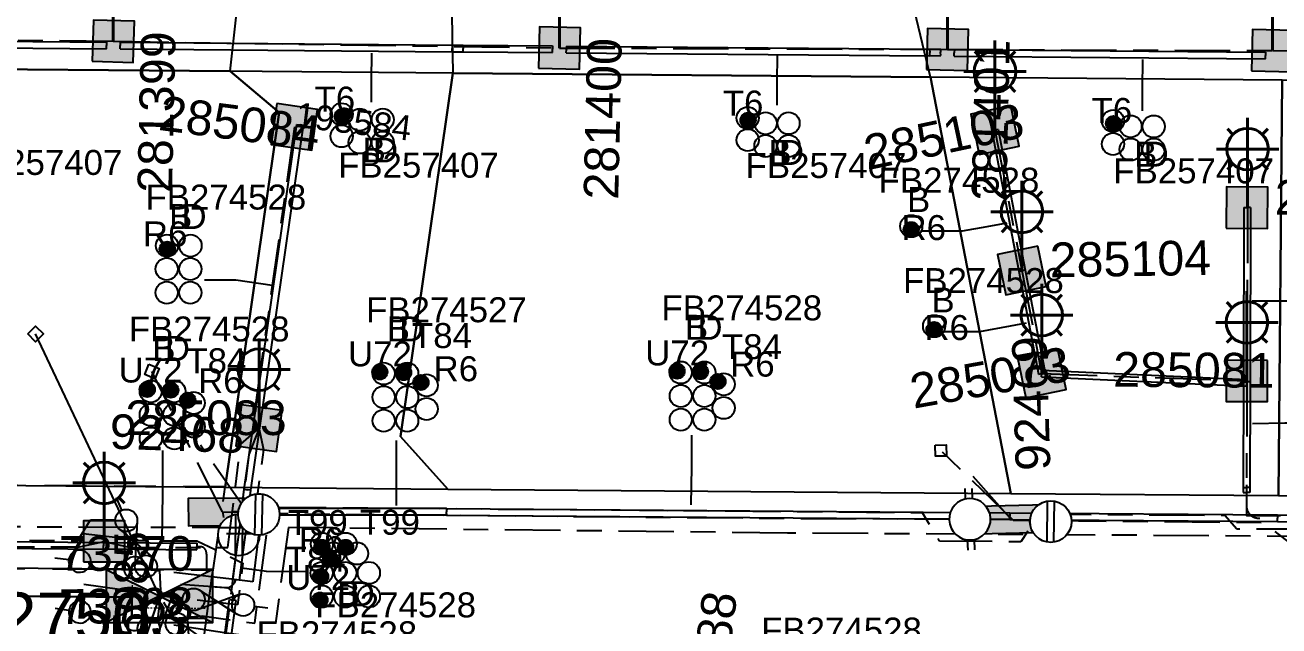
# Model space of a CAD drawing. Extents: x 301026 to 301961, y 6172667 to 6173436.
# Drawn here: x 301332.7 to 301423.2, y 6173112 to 6173155.4 of the extents above; entities that cross this region are included whole.
import ezdxf
from ezdxf.enums import TextEntityAlignment as Align

# ---------------------------------------------------------------- set-up
doc = ezdxf.new("R2010")
doc.units = 0
for name, pattern in [('Cable Exist UG', [8.2, 4, -1.2, 1.8, -1.2]), ('Dash', [5, 3, -2]), ('DASHED', [0.75, 0.5, -0.25]), ('HIDDEN', [0.375, 0.25, -0.125]), ('HIDDEN2', [0.1875, 0.125, -0.0625])]:
    doc.linetypes.add(name, pattern=pattern)
doc.layers.get('0').update_dxf_attribs({"color": 6})
for name, color, linetype in [('_User_LV_Exist', 7, 'Continuous'), ('Duct_SP_EXT', 7, 'Continuous'), ('Equip_HV_EXT', 7, 'Continuous'), ('Equip_LV_EXT', 7, 'Continuous'), ('Equip_SP_SL_EXT', 7, 'Continuous'), ('Mains_HV_EXT', 7, 'Continuous'), ('Mains_SL_EXT', 7, 'Continuous'), ('Notes', 7, 'Continuous'), ('Services_SP_EXT', 7, 'Continuous'), ('Sub_SP_EXT', 7, 'Continuous'), ('SupportsUG_SP_LV_EXT', 7, 'Continuous'), ('SupportsUG_SP_LV_SL_EXT', 7, 'Continuous'), ('Trench_SP_EXT', 7, 'Continuous')]:
    doc.layers.add(name, color=color, linetype=linetype)
for name, color, linetype, lineweight in [('Cadastre Developer_SP_EXT', 9, 'Continuous', 5), ('Cadastre Land Parcels_SP_EXT', 9, 'Continuous', 5), ('Cadastre Other Property_SP_EXT', 9, 'HIDDEN', 5), ('Cadastre Roads_SP_EXT', 9, 'Continuous', 5)]:
    doc.layers.add(name, color=color, linetype=linetype, lineweight=lineweight)
doc.layers.add('UNKNOWN_FEATURES', color=1, linetype='DASHED', plot=False)
doc.styles.add('COLUMN_LABEL', font='arial.ttf')
doc.styles.add('iecARIAL', font='arial.ttf', dxfattribs={"height": 2})
doc.styles.add('POLE_LABEL', font='arial.ttf')
doc.styles.get("Standard").update_dxf_attribs({"font": 'arial.ttf'})
doc.styles.add('SWITCH_LABEL', font='arial.ttf', dxfattribs={"height": 2.5})

# ---------------------------------------------------------------- blocks, each defined once
blk = doc.blocks.new('SUB_PADMOUNT_EXT')
for points in [[(0, 0), (-3.84, 1.92), (-3.84, -1.92)], [(0, 0), (3.84, 1.92), (3.84, -1.92)]]:
    blk.add_hatch(color=256).paths.add_polyline_path(points)
for p, q in [((3.84, 1.92), (-3.84, -1.92)), ((-3.84, 1.92), (3.84, -1.92))]:
    blk.add_line(p, q)
blk.add_lwpolyline([(-3.84, -1.92), (3.84, -1.92), (3.84, 1.92), (-3.84, 1.92)], close=True)
for tag, height, flags, p in [('ASSET_NUM', 3.5, 8, (2, 2)), ('STREET_CODE', 0.2, 9, (1.5, 0)), ('OPERATING_VOLTAGE', 0.2, 9, (1.5, -0.6)), ('ORIENTATION', 0.2, 9, (1.5, -0.8)), ('OWNED_BY', 0.2, 9, (1.5, -1)), ('CONSTRUCTED_VOLTAGE', 0.2, 9, (1.5, -0.2)), ('NO_PHASES', 0.2, 9, (1.5, -0.4)), ('OPERATED_BY', 0.2, 9, (1.5, -1.2)), ('SECONDARY_VOLTAGE', 0.2, 9, (1.5, -1.6)), ('STATE', 0.2, 9, (1.5, -1.8)), ('MAINTAINED_BY', 0.2, 9, (1.5, -1.4)), ('SUBSTATION_TYPE', 0.2, 9, (1.5, -2.2)), ('USAGE', 0.2, 9, (1.5, -2.4)), ('PARENT', 0.2, 9, (1.5, -2)), ('LEGEND', 0.2, 9, (1.5, -2.6)), ('LOCATION', 0.2, 9, (1.5, -2.8)), ('Z', 0.2, 1, (1.5, -3.6)), ('STREETNAME', 0.2, 9, (1.5, -3)), ('SUBURB', 0.2, 9, (1.5, -3.2)), ('NOTES', 0.2, 9, (1.5, -3.4))]:
    blk.add_attdef(tag, text='', height=height, dxfattribs=dict(flags=flags)).set_placement(p, align=Align.MIDDLE_LEFT)
blk = doc.blocks.new('PILLAR_EXT')
blk.add_hatch(color=256).paths.add_polyline_path([(-2.475, 0.99), (-2.475, -0.99), (2.475, -0.99), (2.475, 0.99)])
blk.add_lwpolyline([(-2.475, -0.99), (2.475, -0.99), (2.475, 0.99), (-2.475, 0.99)], close=True)
at = {"style": 'iecARIAL', "flags": 8}
blk.add_attdef('ASSET_NUM', (1.5, 3.5), '', height=2.5, dxfattribs=at)
for tag, p, flags in [('OWNED_BY', (0, -0.2), 9), ('STATE', (0, -0.4), 9), ('SUPPORT_TYPE', (0, -0.6), 9), ('USAGE', (0, -0.8), 9), ('LEGEND', (0, -1), 9), ('STREETNAME', (0, -1.8), 9), ('SUBURB', (0, -2), 1), ('LOCATION', (0, -1.2), 9), ('NOTES', (0, -1.4), 9), ('PARENT', (0, -1.6), 9)]:
    blk.add_attdef(tag, p, '', height=0.2, dxfattribs=dict(flags=flags))
blk = doc.blocks.new('DUCT_EXT')
blk.add_circle((0, 0.8), 0.8)
at = {"flags": 1}
blk.add_attdef('Z', (0, 0), '', height=0.2, dxfattribs=at)
at = {"flags": 9}
for tag, p in [('DUCT_CODE', (0, 0)), ('XSECT_TYPE', (0, -0.2)), ('STATE', (0, -0.6)), ('FB_REFERENCE', (0, -0.4)), ('NOTES', (0, -0.8))]:
    blk.add_attdef(tag, text='', height=0.2, dxfattribs=at).set_placement(p, align=Align.MIDDLE_LEFT)
blk = doc.blocks.new('SL_LANTERN_EXT')
at = {"lineweight": 40}
for p, q in [((0, 1.968), (0, 6.468)), ((-1.459, 5.676), (-1.061, 5.278)), ((1.458, 5.676), (1.06, 5.278)), ((-2.25, 4.218), (2.25, 4.218)), ((-1.459, 2.759), (-1.061, 3.157)), ((0, 0), (0, 2.721)), ((1.458, 2.759), (1.06, 3.157))]:
    blk.add_line(p, q, dxfattribs=at)
blk.add_circle((0, 4.218), 1.5, dxfattribs=at)
at = {"style": 'iecARIAL', "flags": 9}
blk.add_attdef('ASSET_NUM', (1.5, 1.5), '', height=2.5, dxfattribs=at)
for tag, p, height, flags in [('CONSTRUCTED_VOLTAGE', (0.981, -0.653), 0.2, 9), ('CONTROL_TYPE', (0.981, -0.853), 0.2, 9), ('LANTERN_PURPOSE', (0.981, -1.053), 0.2, 9), ('LNUMBER', (2.181, -3.253), 2.5, 8), ('OPERATING_VOLTAGE', (0.981, -1.653), 0.2, 9), ('ORIENTATION', (0.981, -1.853), 0.2, 9), ('LANTERN_TYPE', (0.981, -1.253), 0.2, 9), ('NO_PHASES', (0.981, -1.453), 0.2, 9), ('OWNED_BY', (0.981, -2.053), 0.2, 9), ('STATE', (0.981, -2.253), 0.2, 9), ('CEXIST', (0.981, -2.653), 0.2, 9), ('CNEW', (0.981, -2.853), 0.2, 9), ('USAGE', (0.981, -2.453), 0.2, 9), ('CNUMBER', (0.981, -3.053), 0.2, 9), ('CREMOVE', (0.981, -3.253), 0.2, 9), ('CREPLACE', (0.981, -3.453), 0.2, 9), ('LKINGHEIGHT', (0.981, -3.653), 0.2, 9), ('LBRACKET', (0.981, -3.853), 0.2, 9), ('LBRACKETVOCAB', (0.981, -4.053), 0.2, 9), ('LCATEGORY', (0.981, -4.253), 0.2, 9), ('LCHARGE1', (0.981, -4.453), 0.2, 9), ('LCHARGE1PERCENT', (0.981, -4.653), 0.2, 9), ('LCHARGE2', (0.981, -4.853), 0.2, 9), ('LCHARGE2PERCENT', (0.981, -5.053), 0.2, 9), ('LCHARGE3', (0.981, -5.253), 0.2, 9), ('LCHARGE3PERCENT', (0.981, -5.453), 0.2, 9), ('LEXIST', (0.981, -5.653), 0.2, 9), ('LLAMP', (0.981, -5.853), 0.2, 9), ('LLAMPVOCAB', (0.981, -6.053), 0.2, 9), ('LMAST', (0.981, -6.253), 0.2, 9), ('LMASTVOCAB', (0.981, -6.453), 0.2, 9), ('LNEW', (0.981, -6.653), 0.2, 9), ('LANTNUMBER', (0.981, -6.853), 0.2, 9), ('LOUTREACH', (0.981, -7.253), 0.2, 9), ('LOUTREACHVOCAB', (0.981, -7.453), 0.2, 9), ('LRATECODE', (0.981, -7.653), 0.2, 9), ('LREMOVE', (0.981, -7.853), 0.2, 9), ('LREPLACE', (0.981, -8.053), 0.2, 9), ('LTYPE', (0.981, -8.253), 0.2, 9), ('LTYPEVOCAB', (0.981, -8.453), 0.2, 9), ('LEGEND', (0.981, -8.653), 0.2, 9), ('LOCATION', (0.981, -8.853), 0.2, 9), ('NOTES', (0.981, -9.053), 0.2, 9), ('STREETNAME', (0.981, -9.253), 0.2, 9), ('SUBURB', (0.981, -9.453), 0.2, 1)]:
    blk.add_attdef(tag, p, '', height=height, dxfattribs=dict(flags=flags))
blk = doc.blocks.new('CCP_EXT')
at = {"flags": 9}
for tag, p in [('STATE', (0, -1.8)), ('USAGE', (0, -1.2)), ('LEGEND', (0, -1.4)), ('LIFE_SUPPORT', (0, -1.6)), ('NOTES', (0, -2))]:
    blk.add_attdef(tag, text='', height=0.2, dxfattribs=at).set_placement(p, align=Align.MIDDLE_LEFT)
blk.add_wipeout([(0, 0.566), (0.566, 0), (0, -0.566), (-0.566, 0)])
blk.add_lwpolyline([(-0.566, 0), (0, 0.566), (0.566, 0), (0, -0.566), (-0.566, 0)])
at = {"flags": 1}
blk.add_attdef('Z', (0, 0), '', height=0.2, dxfattribs=at)
at = {"flags": 9}
for tag, p in [('CCP_TYPE', (0, 0)), ('OPERATING_VOLTAGE', (0, -0.6)), ('ORIENTATION', (0, -0.8)), ('OWNED_BY', (0, -1)), ('CONSTRUCTED_VOLTAGE', (0, -0.2)), ('NO_PHASES', (0, -0.4))]:
    blk.add_attdef(tag, text='', height=0.2, dxfattribs=at).set_placement(p, align=Align.MIDDLE_LEFT)
blk = doc.blocks.new('LV_UG_LINKS_OPEN_EXT')
for p, q in [((-0.249, 1.473), (-0.249, 2.22)), ((0.249, 1.473), (0.249, 2.22)), ((-0.249, -1.473), (-0.249, -2.22)), ((0.249, -1.473), (0.249, -2.22))]:
    blk.add_line(p, q)
at = {"flags": 9}
for tag, p in [('ACTUAL_STATUS', (0, 0)), ('OPERATING_VOLTAGE', (0, -0.6)), ('ORIENTATION', (0, -0.8)), ('STATE', (0, -1)), ('CONSTRUCTED_VOLTAGE', (0, -0.2)), ('NO_PHASES', (0, -0.4)), ('SWITCH_TYPE', (0, -1.2)), ('USAGE', (0, -1.4)), ('NOTES', (0, -1.6))]:
    blk.add_attdef(tag, text='', height=0.2, dxfattribs=at).set_placement(p, align=Align.MIDDLE_LEFT)
at = {"flags": 1}
blk.add_attdef('Z', (0, 0), '', height=0.2, dxfattribs=at)
blk.add_wipeout([(-0.249, 1.473), (-0.432, 1.43), (-0.608, 1.365), (-0.774, 1.278), (-0.928, 1.171), (-1.067, 1.045), (-1.19, 0.903), (-1.294, 0.747), (-1.377, 0.579), (-1.439, 0.402), (-1.478, 0.218), (-1.494, 0.031), (-1.486, -0.156), (-1.455, -0.341), (-1.4, -0.521), (-1.324, -0.692), (-1.227, -0.853), (-1.11, -1), (-0.976, -1.131), (-0.827, -1.244), (-0.664, -1.338), (-0.491, -1.411), (-0.311, -1.461), (-0.125, -1.489), (0.062, -1.493), (0.249, -1.473), (0.432, -1.43), (0.608, -1.365), (0.774, -1.278), (0.928, -1.171), (1.067, -1.045), (1.19, -0.903), (1.294, -0.747), (1.377, -0.579), (1.439, -0.402), (1.478, -0.218), (1.494, -0.031), (1.486, 0.156), (1.455, 0.341), (1.4, 0.521), (1.324, 0.692), (1.227, 0.853), (1.11, 1), (0.976, 1.131), (0.827, 1.244), (0.664, 1.338), (0.491, 1.411), (0.311, 1.461), (0.125, 1.489), (-0.062, 1.493)])
blk.add_lwpolyline([(0, -1.494, 1), (0, 1.494, 1)], format="xyb", close=True)
blk = doc.blocks.new('LV_UG_LINKS_CLOSED_EXT')
blk.add_wipeout([(-1.056, 1.057), (-1.18, 0.916), (-1.286, 0.761), (-1.371, 0.594), (-1.435, 0.417), (-1.476, 0.234), (-1.493, 0.047), (-1.487, -0.14), (-1.458, -0.326), (-1.406, -0.506), (-1.331, -0.678), (-1.236, -0.839), (-1.121, -0.988), (-0.988, -1.12), (-0.84, -1.235), (-0.679, -1.331), (-0.506, -1.406), (-0.326, -1.458), (-0.141, -1.487), (0.047, -1.493), (0.233, -1.476), (0.416, -1.435), (0.593, -1.371), (0.76, -1.286), (0.915, -1.181), (1.056, -1.057), (1.18, -0.916), (1.286, -0.761), (1.371, -0.594), (1.435, -0.417), (1.476, -0.234), (1.493, -0.047), (1.487, 0.14), (1.458, 0.326), (1.406, 0.506), (1.331, 0.678), (1.236, 0.839), (1.121, 0.988), (0.988, 1.12), (0.84, 1.235), (0.679, 1.331), (0.506, 1.406), (0.326, 1.458), (0.141, 1.487), (-0.047, 1.493), (-0.233, 1.476), (-0.416, 1.435), (-0.593, 1.371), (-0.76, 1.286), (-0.915, 1.181)])
for p, q in [((-0.25, -1.479), (-0.25, 1.479)), ((0.25, -1.479), (0.25, 1.479))]:
    blk.add_line(p, q)
blk.add_circle((0, 0), 1.5)
at = {"flags": 9}
for tag, p in [('ACTUAL_STATUS', (0, 0)), ('OPERATING_VOLTAGE', (0, -0.6)), ('ORIENTATION', (0, -0.8)), ('STATE', (0, -1)), ('CONSTRUCTED_VOLTAGE', (0, -0.2)), ('NO_PHASES', (0, -0.4)), ('SWITCH_TYPE', (0, -1.2)), ('USAGE', (0, -1.4)), ('NOTES', (0, -1.6))]:
    blk.add_attdef(tag, text='', height=0.2, dxfattribs=at).set_placement(p, align=Align.MIDDLE_LEFT)
at = {"flags": 1}
blk.add_attdef('Z', (0, 0), '', height=0.2, dxfattribs=at)
blk = doc.blocks.new('LV_UG_DFUSE_CLOSED_EXT')
for points in [[(1, 0), (0, 0)], [(5.04, 0.726), (2.156, -0.717)], [(5.049, -0.707), (2.156, 0.717)], [(6.2, 0.013), (7.2, 0.013)]]:
    blk.add_lwpolyline(points)
for centre in [(1.8, 0), (5.4, 0.011)]:
    blk.add_circle(centre, 0.8)
at = {"flags": 9}
for tag, p in [('ACTUAL_STATUS', (0, 0)), ('OPERATING_VOLTAGE', (0, -0.6)), ('ORIENTATION', (0, -0.8)), ('STATE', (0, -1)), ('CONSTRUCTED_VOLTAGE', (0, -0.2)), ('NO_PHASES', (0, -0.4)), ('SWITCH_TYPE', (0, -1.2)), ('USAGE', (0, -1.4)), ('NOTES', (0, -1.6))]:
    blk.add_attdef(tag, text='', height=0.2, dxfattribs=at).set_placement(p, align=Align.MIDDLE_LEFT)
at = {"flags": 1}
blk.add_attdef('Z', (0, 0), '', height=0.2, dxfattribs=at)
blk = doc.blocks.new('SWG_HOLEC_SU_EXT')
blk.add_line((1.8, -2), (5.8, -2))
for points in [[(1, 0), (0, 0)], [(6.6, 0), (7.6, 0)]]:
    blk.add_lwpolyline(points)
for points in [[(1.8, -0.8, 1), (1.8, 0.8, 1)], [(5.8, -0.8, 1), (5.8, 0.8, 1)]]:
    blk.add_lwpolyline(points, format="xyb", close=True)
at = {"style": 'SWITCH_LABEL', "flags": 8}
blk.add_attdef('ASSET_NUM', text='', height=2.5, rotation=179.95437, dxfattribs=at).set_placement((-2.4, 0), align=Align.MIDDLE_LEFT)
at = {"flags": 1}
blk.add_attdef('Z', (0, 0), '', height=0.2, dxfattribs=at)
at = {"flags": 9}
for tag, p in [('ACTUAL_STATUS', (0, -0.4)), ('OPERATING_VOLTAGE', (0, -1)), ('CONSTRUCTED_VOLTAGE', (0, -0.6)), ('NO_PHASES', (0, -0.8)), ('ORIENTATION', (0, -1.2)), ('OWNED_BY', (0, -1.4)), ('STATE', (0, -1.8)), ('PARENT', (0, -1.6)), ('SWITCH_TYPE', (0, -2)), ('STREETNAME', (0, -2.6)), ('SUBURB', (0, -2.8)), ('USAGE', (0, -2.2)), ('LOCATION', (0, -2.4)), ('NOTES', (0, -3))]:
    blk.add_attdef(tag, text='', height=0.2, dxfattribs=at).set_placement(p, align=Align.MIDDLE_LEFT)
at = {"style": 'SWITCH_LABEL', "flags": 9}
blk.add_attdef('STREET_CODE', text='', height=0.2, dxfattribs=at).set_placement((0, -0.2), align=Align.MIDDLE_LEFT)
blk = doc.blocks.new('CABLE_LARGE_EXT')
h = blk.add_hatch(color=256)
edge = h.paths.add_edge_path()
edge.add_arc((0, 0.55), 0.55, 0, 360)
blk.add_circle((0, 0.55), 0.55)
at = {"flags": 1}
blk.add_attdef('Z', (0, 0), '', height=0.2, dxfattribs=at)
at = {"flags": 9}
for tag, p in [('COND_CODE', (0, 0)), ('XSECT_SIZE', (0, -0.6)), ('STATE', (0, -0.4)), ('FB_REFERENCE', (0, -0.2)), ('NOTES', (0, -0.8))]:
    blk.add_attdef(tag, text='', height=0.2, dxfattribs=at).set_placement(p, align=Align.MIDDLE_LEFT)
blk = doc.blocks.new('COLUMN_EXT')
blk.add_hatch(color=256).paths.add_polyline_path([(-1.485, 1.485), (-1.485, -1.485), (1.485, -1.485), (1.485, 1.485)])
blk.add_lwpolyline([(-1.485, -1.485), (1.485, -1.485), (1.485, 1.485), (-1.485, 1.485)], close=True)
for tag, height, style, flags, p in [('ASSET_NUM', 2.5, 'COLUMN_LABEL', 8, (2, 2)), ('STRUCTURE_PLANT_NUMBER', 0.2, 'POLE_LABEL', 9, (1.813, 0.031)), ('STREET_CODE', 0.2, 'COLUMN_LABEL', 9, (1.813, -0.2))]:
    blk.add_attdef(tag, text='', height=height, dxfattribs=dict(style=style, flags=flags)).set_placement(p, align=Align.MIDDLE_LEFT)
at = {"flags": 9}
for tag, p in [('OWNED_BY', (1.813, -0.6)), ('STATE', (1.813, -0.8)), ('COLUMN_TYPE', (1.813, -0.4)), ('USAGE', (1.813, -1)), ('STREETNAME', (1.813, -1.6)), ('SUBURB', (1.813, -1.8)), ('LEGEND', (1.813, -1.2)), ('LOCATION', (1.813, -1.4)), ('NOTES', (1.813, -2))]:
    blk.add_attdef(tag, text='', height=0.2, dxfattribs=at).set_placement(p, align=Align.MIDDLE_LEFT)
at = {"flags": 1}
blk.add_attdef('Z', (1.813, -2.351), '', height=0.2, dxfattribs=at)

msp = doc.modelspace()

# ---------------------------------------------------------------- linework, layer by layer
at = {"layer": '_User_LV_Exist', "linetype": 'Cable Exist UG', "flags": 128}
for points in [[(301406.698, 6173119.648), (301422.011, 6173119.511), (301424.676, 6173117.463), (301426.412, 6173117.49), (301428.855, 6173119.484), (301450.449, 6173119.31), (301454.849, 6173123.61), (301487.534, 6173123.572), (301488.229, 6173121.57), (301497.264, 6173117.5), (301497.441, 6173111.659), (301498.55, 6173106.122)], [(301403.927, 6173119.733), (301400.865, 6173119.739)], [(301403.977, 6173119.672), (301406.698, 6173119.648)], [(301342.377, 6173114.207), (301337.658, 6173100.324)], [(301343.409, 6173112.598), (301347.437, 6173109.702), (301345.688, 6173096.244), (301344.204, 6173084.848)]]:
    msp.add_lwpolyline(points, dxfattribs=at)
at = {"layer": 'Cadastre Developer_SP_EXT', "color": 250, "linetype": 'Dash', "lineweight": -3}
msp.add_lwpolyline([(301315.371, 6173122.318), (301314.588, 6173116.323), (301314.653, 6173116.323), (301346.243, 6173116.072), (301347.109, 6173122.068), (301315.371, 6173122.318)], close=True, dxfattribs=at)
at = {"layer": 'Cadastre Land Parcels_SP_EXT', "color": 250, "linetype": 'Continuous', "lineweight": -3}
for points in [[(301351.006, 6173149.085), (301347.477, 6173152.054), (301324.033, 6173152.254), (301318.93, 6173149.034), (301315.45, 6173122.31), (301347.105, 6173122.06), (301351.006, 6173149.085)], [(301398.016, 6173151.614), (301363.548, 6173151.914), (301359.763, 6173125.699), (301363.177, 6173121.92), (301403.821, 6173121.59), (301398.016, 6173151.614)], [(301423.405, 6173151.394), (301398.016, 6173151.614), (301403.821, 6173121.59), (301423.133, 6173121.45), (301423.405, 6173151.394)], [(301480.466, 6173150.904), (301423.405, 6173151.394), (301423.133, 6173121.45), (301449.692, 6173121.23), (301454.071, 6173125.539), (301480.252, 6173125.329), (301480.466, 6173150.904)], [(301337.894, 6173052.113), (301345.778, 6173112.592), (301340.369, 6173112.632), (301340.386, 6173114.131), (301314.386, 6173114.351), (301304.912, 6173041.486), (301323.465, 6173026.069), (301334.3, 6173024.549), (301337.894, 6173052.113)]]:
    msp.add_lwpolyline(points, close=True, dxfattribs=at)
at = {"layer": 'Cadastre Other Property_SP_EXT', "linetype": 'HIDDEN2'}
msp.add_lwpolyline([(301345.882, 6173113.324), (301346.243, 6173116.072), (301340.403, 6173116.118), (301340.381, 6173113.368), (301345.882, 6173113.324)], close=True, dxfattribs=at)
at = {"layer": 'Cadastre Roads_SP_EXT', "color": 250, "linetype": 'Continuous', "lineweight": -3}
for points in [[(301350.247, 6173177.039), (301318.847, 6173177.309), (301321.421, 6173164.877), (301324.033, 6173152.254), (301347.477, 6173152.054), (301350.247, 6173177.039)], [(301395, 6173164.275), (301392.046, 6173176.679), (301363.095, 6173176.918), (301363.32, 6173164.415), (301363.548, 6173151.914), (301398.016, 6173151.614), (301395, 6173164.275)], [(301359.763, 6173125.699), (301363.548, 6173151.914), (301355.513, 6173151.983), (301349.782, 6173152.034), (301347.477, 6173152.054), (301351.006, 6173149.085), (301347.105, 6173122.06), (301355.141, 6173121.99), (301363.177, 6173121.92), (301359.763, 6173125.699)], [(301346.205, 6173115.85), (301346.239, 6173116.082), (301314.652, 6173116.341), (301314.386, 6173114.351), (301340.386, 6173114.131), (301340.369, 6173112.632), (301345.778, 6173112.592), (301346.205, 6173115.85)]]:
    msp.add_lwpolyline(points, close=True, dxfattribs=at)
at = {"layer": 'Duct_SP_EXT'}
for p, q in [((301323.406, 6173154.282), (301338.551, 6173154.15)), ((301323.543, 6173153.801), (301338.546, 6173153.67)), ((301338.546, 6173153.67), (301338.549, 6173153.91)), ((301338.551, 6173154.15), (301338.549, 6173153.91)), ((301339.525, 6173153.662), (301339.527, 6173153.902)), ((301339.525, 6173153.662), (301363.492, 6173153.453)), ((301339.529, 6173154.142), (301339.527, 6173153.902)), ((301339.529, 6173154.142), (301363.496, 6173153.933)), ((301363.492, 6173153.453), (301363.494, 6173153.693)), ((301363.496, 6173153.933), (301363.494, 6173153.693)), ((301363.496, 6173153.933), (301364.283, 6173153.928)), ((301364.28, 6173153.448), (301364.282, 6173153.688)), ((301364.28, 6173153.448), (301364.282, 6173153.688)), ((301364.283, 6173153.928), (301364.282, 6173153.688)), ((301364.283, 6173153.928), (301364.282, 6173153.688)), ((301364.283, 6173153.928), (301364.283, 6173153.928)), ((301364.283, 6173153.928), (301370.74, 6173153.872)), ((301370.736, 6173153.392), (301370.738, 6173153.632)), ((301370.74, 6173153.872), (301370.738, 6173153.632)), ((301371.735, 6173153.383), (301371.737, 6173153.623)), ((301371.74, 6173153.863), (301371.737, 6173153.623)), ((301371.74, 6173153.863), (301397.96, 6173153.634)), ((301397.96, 6173153.634), (301398.741, 6173153.659)), ((301397.96, 6173153.634), (301397.963, 6173153.394)), ((301398.741, 6173153.659), (301398.748, 6173153.419)), ((301399.741, 6173153.619), (301399.739, 6173153.379)), ((301399.741, 6173153.619), (301422.2, 6173153.424)), ((301363.492, 6173153.453), (301364.28, 6173153.448)), ((301364.28, 6173153.448), (301364.28, 6173153.448)), ((301364.28, 6173153.448), (301370.736, 6173153.392)), ((301371.735, 6173153.383), (301397.966, 6173153.154)), ((301397.966, 6173153.154), (301397.963, 6173153.394)), ((301397.966, 6173153.154), (301398.756, 6173153.18)), ((301398.756, 6173153.18), (301398.748, 6173153.419)), ((301399.737, 6173153.139), (301399.739, 6173153.379)), ((301399.737, 6173153.139), (301422.195, 6173152.944)), ((301422.195, 6173152.944), (301422.198, 6173153.184)), ((301422.2, 6173153.424), (301422.198, 6173153.184)), ((301349.141, 6173126.389), (301352.289, 6173148.211)), ((301349.616, 6173126.321), (301352.764, 6173148.143)), ((301352.289, 6173148.211), (301352.527, 6173148.177)), ((301352.764, 6173148.143), (301352.527, 6173148.177)), ((301402.439, 6173147.761), (301402.675, 6173147.807)), ((301402.439, 6173147.761), (301404.388, 6173137.619)), ((301402.91, 6173147.852), (301402.675, 6173147.807)), ((301402.91, 6173147.852), (301404.859, 6173137.71)), ((301420.626, 6173142.212), (301420.601, 6173129.657)), ((301420.626, 6173142.212), (301420.866, 6173142.211)), ((301421.106, 6173142.211), (301420.866, 6173142.211)), ((301421.106, 6173142.211), (301421.081, 6173129.656)), ((301404.388, 6173137.619), (301404.623, 6173137.664)), ((301404.388, 6173137.619), (301404.623, 6173137.664)), ((301404.388, 6173137.619), (301405.814, 6173130.198)), ((301404.859, 6173137.71), (301404.623, 6173137.664)), ((301404.859, 6173137.71), (301404.623, 6173137.664)), ((301404.859, 6173137.71), (301406.285, 6173130.289)), ((301405.814, 6173130.198), (301406.049, 6173130.243)), ((301406.038, 6173130.004), (301406.049, 6173130.243)), ((301406.038, 6173130.004), (301420.83, 6173129.336)), ((301406.06, 6173130.483), (301406.049, 6173130.243)), ((301406.285, 6173130.289), (301406.049, 6173130.243)), ((301406.06, 6173130.483), (301420.852, 6173129.816)), ((301420.601, 6173129.657), (301420.586, 6173122.034)), ((301420.601, 6173129.657), (301420.841, 6173129.656)), ((301420.601, 6173129.657), (301420.841, 6173129.656)), ((301420.83, 6173129.336), (301420.841, 6173129.576)), ((301420.852, 6173129.816), (301420.841, 6173129.576)), ((301421.081, 6173129.656), (301420.841, 6173129.656)), ((301421.081, 6173129.656), (301420.841, 6173129.656)), ((301421.081, 6173129.656), (301421.066, 6173122.033)), ((301348.494, 6173121.906), (301349.141, 6173126.389)), ((301349.141, 6173126.389), (301349.378, 6173126.355)), ((301349.141, 6173126.389), (301349.378, 6173126.355)), ((301348.969, 6173121.841), (301349.616, 6173126.321)), ((301349.616, 6173126.321), (301349.378, 6173126.355)), ((301349.616, 6173126.321), (301349.378, 6173126.355)), ((301348.493, 6173121.904), (301348.494, 6173121.906)), ((301348.493, 6173121.904), (301348.732, 6173121.873)), ((301348.494, 6173121.906), (301348.732, 6173121.873)), ((301348.97, 6173121.843), (301348.732, 6173121.873)), ((301348.969, 6173121.841), (301348.732, 6173121.873)), ((301420.586, 6173122.034), (301420.585, 6173121.66)), ((301420.586, 6173122.034), (301420.826, 6173122.033)), ((301421.066, 6173122.033), (301420.826, 6173122.033)), ((301421.066, 6173122.033), (301421.065, 6173121.659)), ((301348.97, 6173121.843), (301348.969, 6173121.841)), ((301420.585, 6173121.66), (301420.825, 6173121.659)), ((301421.065, 6173121.659), (301420.825, 6173121.659)), ((301363.099, 6173120.044), (301363.1, 6173120.284)), ((301363.099, 6173120.044), (301403.747, 6173119.721)), ((301363.1, 6173120.524), (301363.1, 6173120.284)), ((301363.102, 6173120.524), (301363.1, 6173120.284)), ((301363.101, 6173120.044), (301363.1, 6173120.284)), ((301363.102, 6173120.524), (301403.75, 6173120.201)), ((301403.75, 6173120.201), (301403.748, 6173119.961)), ((301403.75, 6173120.201), (301403.749, 6173119.961)), ((301403.75, 6173120.201), (301423.065, 6173120.049)), ((301423.065, 6173120.049), (301423.064, 6173119.809)), ((301423.065, 6173120.049), (301425.062, 6173120.033)), ((301403.747, 6173119.721), (301403.748, 6173119.961)), ((301403.747, 6173119.721), (301403.749, 6173119.961)), ((301403.747, 6173119.721), (301423.062, 6173119.569)), ((301423.062, 6173119.569), (301423.064, 6173119.809)), ((301423.062, 6173119.569), (301425.058, 6173119.553)), ((301326.319, 6173117.69), (301338.326, 6173117.594)), ((301326.323, 6173118.17), (301338.33, 6173118.074)), ((301338.326, 6173117.595), (301338.328, 6173117.835)), ((301338.326, 6173117.594), (301338.328, 6173117.834)), ((301338.326, 6173117.595), (301345.076, 6173117.541)), ((301338.329, 6173118.075), (301338.328, 6173117.835)), ((301338.33, 6173118.074), (301338.328, 6173117.834)), ((301338.329, 6173118.075), (301345.08, 6173118.021)), ((301345.076, 6173117.541), (301345.078, 6173117.781)), ((301345.08, 6173118.021), (301345.078, 6173117.781)), ((301347.645, 6173115.409), (301347.883, 6173115.378)), ((301348.121, 6173115.347), (301347.883, 6173115.378)), ((301342.955, 6173080.078), (301347.426, 6173113.944)), ((301343.431, 6173080.015), (301347.902, 6173113.881)), ((301347.426, 6173113.944), (301347.664, 6173113.912)), ((301347.902, 6173113.881), (301347.664, 6173113.912))]:
    msp.add_line(p, q, dxfattribs=at)
at = {"layer": 'Mains_SL_EXT', "linetype": 'Cable Exist UG', "flags": 128}
for points in [[(301316.325, 6173145.117), (301316.942, 6173150.236), (301323.455, 6173154.405), (301339.041, 6173154.206)], [(301339.041, 6173154.206), (301371.247, 6173153.722)], [(301371.247, 6173153.722), (301399.251, 6173153.62)], [(301399.251, 6173153.62), (301422.7, 6173153.534)], [(301422.7, 6173153.534), (301467.706, 6173152.941)], [(301352.111, 6173148.036), (301349.309, 6173127.999), (301349.556, 6173126.31)], [(301402.675, 6173147.807), (301404.619, 6173137.688)], [(301420.907, 6173142.211), (301420.857, 6173129.716)], [(301404.619, 6173137.688), (301406.049, 6173130.244)], [(301406.049, 6173130.244), (301420.857, 6173129.716)], [(301420.857, 6173129.716), (301420.818, 6173119.977), (301423.77, 6173120.024), (301425.481, 6173119.483)], [(301326.383, 6173118.166), (301328.454, 6173117.752), (301336.598, 6173117.752), (301338.381, 6173118.142)]]:
    msp.add_lwpolyline(points, dxfattribs=at)
at = {"layer": 'Notes'}
for points in [[(301357.685, 6173149.827), (301357.685, 6173151.413), (301357.702, 6173153.344)], [(301357.685, 6173149.827), (301357.685, 6173151.413), (301357.702, 6173153.344)], [(301386.964, 6173149.608), (301386.964, 6173151.341), (301386.979, 6173153.15)], [(301413.324, 6173149.203), (301413.324, 6173150.769), (301413.342, 6173152.907)], [(301397.288, 6173140.551), (301400.321, 6173140.551), (301402.108, 6173140.862), (301403.564, 6173141.116)], [(301345.634, 6173137.011), (301347.884, 6173137.011), (301350.516, 6173136.628)], [(301426.202, 6173135.471), (301423.555, 6173135.471), (301421.226, 6173135.471)], [(301398.867, 6173133.287), (301401.592, 6173133.287), (301403.801, 6173133.696), (301404.959, 6173133.911)], [(301426.212, 6173126.664), (301423.586, 6173126.664), (301421.26, 6173126.614)], [(301380.768, 6173125.804), (301380.768, 6173123.524), (301380.729, 6173120.776)], [(301342.594, 6173124.706), (301342.594, 6173121.673), (301342.54, 6173118.143)], [(301359.462, 6173125.429), (301359.462, 6173123.106), (301359.464, 6173120.741)], [(301352.978, 6173115.953), (301350.086, 6173115.963), (301348.322, 6173116.205)]]:
    msp.add_lwpolyline(points, dxfattribs=at)
at = {"layer": 'Trench_SP_EXT', "linetype": 'Cable Exist UG'}
for points in [[(301348.552, 6173120.461), (301345.327, 6173125.076)], [(301403.75, 6173119.833), (301400.774, 6173123.185)], [(301346.929, 6173120.262), (301348.525, 6173120.274)], [(301343.43, 6173114.559), (301341.736, 6173110.13)]]:
    msp.add_lwpolyline(points, dxfattribs=at)
for points in [[(301420.827, 6173122.233), (301420.821, 6173120.81), (301420.821, 6173120.81, 0.463907), (301421.783, 6173119.819)], [(301345.099, 6173117.764), (301345.339, 6173117.764), (301345.339, 6173117.764, -0.416462), (301345.761, 6173117.226), (301345.761, 6173117.226), (301345.774, 6173115.889)], [(301347.664, 6173113.912), (301347.694, 6173114.174), (301347.694, 6173114.174, 0.358934), (301347.193, 6173114.805), (301347.193, 6173114.805), (301343.902, 6173115.046)], [(301346.033, 6173114.89), (301347.085, 6173114.809), (301347.085, 6173114.809, 0.380931), (301347.883, 6173115.378)]]:
    msp.add_lwpolyline(points, format="xyb", dxfattribs=at)

# ---------------------------------------------------------------- block references
at = {"layer": 'Equip_HV_EXT'}
ref = msp.add_blockref('SWG_HOLEC_SU_EXT', (301342.375, 6173116.021), dxfattribs=dict(at, rotation=173.1765377232345))
ref.add_attrib('ASSET_NUM', '73770', dxfattribs={"layer": '0', "height": 2.5, "style": 'SWITCH_LABEL'}).set_placement((301339.976, 6173117.271), align=Align.MIDDLE_CENTER)
ref = msp.add_blockref('SWG_HOLEC_SU_EXT', (301342.375, 6173112.259), dxfattribs=dict(at, rotation=172.1223001768749))
ref.add_attrib('ASSET_NUM', '73768', dxfattribs={"layer": '0', "height": 2.5, "rotation": 1, "style": 'SWITCH_LABEL'}).set_placement((301339.976, 6173113.509), align=Align.MIDDLE_CENTER)
at = {"layer": 'Equip_LV_EXT'}
for p, rotation in [((301342.102, 6173114.688), 113.1146070346222), ((301343.046, 6173114.158), 353.4180982516498), ((301342.174, 6173113.564), 251.1704713401663), ((301342.675, 6173113.736), 301.3000764433977)]:
    msp.add_blockref('LV_UG_DFUSE_CLOSED_EXT', p, dxfattribs=dict(at, rotation=rotation))
at = {"layer": 'Equip_SP_SL_EXT'}
for p in [(301339.041, 6173154.206), (301371.247, 6173153.722), (301399.251, 6173153.62), (301422.7, 6173153.534), (301402.675, 6173147.807), (301402.675, 6173147.807), (301420.907, 6173142.211), (301404.619, 6173137.688), (301404.619, 6173137.688), (301406.049, 6173130.244), (301406.049, 6173130.244), (301420.857, 6173129.716), (301349.556, 6173126.31), (301338.381, 6173118.142)]:
    msp.add_blockref('SL_LANTERN_EXT', p, dxfattribs=at)
at = {"layer": 'Notes'}
for name, p in [('DUCT_EXT', (301355.519, 6173148.15)), ('CABLE_LARGE_EXT', (301355.56, 6173148.238)), ('DUCT_EXT', (301356.824, 6173147.751)), ('DUCT_EXT', (301358.489, 6173147.754)), ('DUCT_EXT', (301384.827, 6173147.878)), ('CABLE_LARGE_EXT', (301384.852, 6173147.957)), ('DUCT_EXT', (301386.119, 6173147.497)), ('DUCT_EXT', (301387.775, 6173147.499)), ('DUCT_EXT', (301411.193, 6173147.667)), ('DUCT_EXT', (301355.519, 6173146.566)), ('CABLE_LARGE_EXT', (301411.231, 6173147.725)), ('DUCT_EXT', (301412.457, 6173147.268)), ('DUCT_EXT', (301414.13, 6173147.264)), ('DUCT_EXT', (301356.823, 6173146.111)), ('DUCT_EXT', (301358.489, 6173146.111)), ('DUCT_EXT', (301384.827, 6173146.282)), ('DUCT_EXT', (301386.112, 6173145.863)), ('DUCT_EXT', (301387.775, 6173145.863)), ('DUCT_EXT', (301411.193, 6173145.997)), ('DUCT_EXT', (301412.46, 6173145.603)), ('DUCT_EXT', (301414.13, 6173145.603)), ('DUCT_EXT', (301396.627, 6173140.074)), ('CABLE_LARGE_EXT', (301396.627, 6173140.074)), ('DUCT_EXT', (301342.91, 6173138.674)), ('DUCT_EXT', (301344.61, 6173138.674)), ('CABLE_LARGE_EXT', (301342.935, 6173138.669)), ('DUCT_EXT', (301342.895, 6173136.981)), ('DUCT_EXT', (301344.595, 6173136.981)), ('DUCT_EXT', (301342.895, 6173135.281)), ('DUCT_EXT', (301344.595, 6173135.281)), ('DUCT_EXT', (301398.28, 6173132.865)), ('CABLE_LARGE_EXT', (301398.28, 6173132.865)), ('CABLE_LARGE_EXT', (301358.278, 6173129.813)), ('CABLE_LARGE_EXT', (301379.727, 6173129.87)), ('CABLE_LARGE_EXT', (301381.417, 6173129.831)), ('CABLE_LARGE_EXT', (301359.993, 6173129.769)), ('CABLE_LARGE_EXT', (301361.24, 6173129.05)), ('CABLE_LARGE_EXT', (301382.674, 6173129.124)), ('CABLE_LARGE_EXT', (301344.415, 6173127.774)), ('DUCT_EXT', (301354.096, 6173117.167)), ('CABLE_LARGE_EXT', (301354.096, 6173117.167)), ('DUCT_EXT', (301355.806, 6173117.167)), ('CABLE_LARGE_EXT', (301355.806, 6173117.167))]:
    msp.add_blockref(name, p, dxfattribs=at)
for name, p, rotation in [('DUCT_EXT', (301357.753, 6173130.246), 269.9999999999998), ('DUCT_EXT', (301359.453, 6173130.246), 269.9999999999998), ('DUCT_EXT', (301379.197, 6173130.322), 269.9808460547257), ('DUCT_EXT', (301380.897, 6173130.322), 269.9808460547257), ('DUCT_EXT', (301360.853, 6173129.396), 269.9999999999998), ('DUCT_EXT', (301382.297, 6173129.471), 269.9808460547257), ('DUCT_EXT', (301340.945, 6173128.967), 270.0953267728914), ('DUCT_EXT', (301342.645, 6173128.969), 270.0953267728914), ('DUCT_EXT', (301357.753, 6173128.546), 269.9999999999998), ('DUCT_EXT', (301359.453, 6173128.546), 269.9999999999998), ('DUCT_EXT', (301379.197, 6173128.622), 269.9808460547257), ('DUCT_EXT', (301380.897, 6173128.622), 269.9808460547257), ('DUCT_EXT', (301344.046, 6173128.122), 270.0953267728914), ('DUCT_EXT', (301360.853, 6173127.696), 269.9999999999998), ('DUCT_EXT', (301382.297, 6173127.771), 269.9808460547257), ('DUCT_EXT', (301340.948, 6173127.267), 270.0953267728914), ('DUCT_EXT', (301342.648, 6173127.269), 270.0953267728914), ('DUCT_EXT', (301357.753, 6173126.846), 269.9999999999998), ('DUCT_EXT', (301359.453, 6173126.846), 269.9999999999998), ('DUCT_EXT', (301379.196, 6173126.922), 269.9808460547257), ('DUCT_EXT', (301380.896, 6173126.922), 269.9808460547257), ('DUCT_EXT', (301342.65, 6173125.569), 270.0953267728914), ('DUCT_EXT', (301344.049, 6173126.422), 270.0953267728914), ('DUCT_EXT', (301340.95, 6173125.567), 270.0953267728914), ('DUCT_EXT', (301354.933, 6173116.469), 0.06611197695714545), ('CABLE_LARGE_EXT', (301355.282, 6173116.837), 89.97078516511002), ('DUCT_EXT', (301356.633, 6173116.471), 0.06611197695714545), ('DUCT_EXT', (301354.085, 6173115.068), 0.06611197695714545), ('DUCT_EXT', (301355.785, 6173115.07), 0.06611197695714545), ('DUCT_EXT', (301357.485, 6173115.072), 0.06611197695714545), ('CABLE_LARGE_EXT', (301354.556, 6173115.608), 89.97078516511002), ('DUCT_EXT', (301354.087, 6173113.368), 0.06611197695714545), ('DUCT_EXT', (301355.787, 6173113.37), 0.06611197695714545), ('DUCT_EXT', (301357.487, 6173113.372), 0.06611197695714545), ('CABLE_LARGE_EXT', (301354.502, 6173113.914), 89.97078516511002)]:
    msp.add_blockref(name, p, dxfattribs=dict(at, rotation=rotation))
at = {"layer": 'Sub_SP_EXT'}
ref = msp.add_blockref('SUB_PADMOUNT_EXT', (301342.377, 6173114.207), dxfattribs=at)
ref.add_attrib('ASSET_NUM', '27503', dxfattribs={"layer": '0', "height": 3.5}).set_placement((301344.377, 6173114.457), align=Align.TOP_RIGHT)
at = {"layer": 'SupportsUG_SP_LV_EXT'}
ref = msp.add_blockref('PILLAR_EXT', (301403.927, 6173119.733), dxfattribs=dict(at, rotation=181.5481577041047))
ref.add_attrib('ASSET_NUM', '92469', dxfattribs={"layer": '0', "height": 2.5, "rotation": 91.72266, "style": 'iecARIAL'}).set_placement((301405.427, 6173123.233), align=Align.MIDDLE_LEFT)
ref = msp.add_blockref('PILLAR_EXT', (301346.929, 6173120.262), dxfattribs=dict(at, rotation=180.3350589738475))
ref.add_attrib('ASSET_NUM', '92468', dxfattribs={"layer": '0', "height": 2.5, "rotation": 358.11318, "style": 'iecARIAL'}).set_placement((301348.429, 6173123.762), align=Align.BOTTOM_RIGHT)
at = {"layer": 'SupportsUG_SP_LV_SL_EXT'}
ref = msp.add_blockref('COLUMN_EXT', (301339.041, 6173154.206), dxfattribs=dict(at, rotation=358.3657424769234))
ref.add_attrib('ASSET_NUM', '281399', dxfattribs={"layer": '0', "height": 2.5, "rotation": 88.69058, "style": 'COLUMN_LABEL'}).set_placement((301341.041, 6173154.956), align=Align.TOP_RIGHT)
ref = msp.add_blockref('COLUMN_EXT', (301371.247, 6173153.722), dxfattribs=dict(at, rotation=358.6543585980103))
ref.add_attrib('ASSET_NUM', '281400', dxfattribs={"layer": '0', "height": 2.5, "rotation": 88.69058, "style": 'COLUMN_LABEL'}).set_placement((301373.247, 6173154.472), align=Align.TOP_RIGHT)
ref = msp.add_blockref('COLUMN_EXT', (301399.251, 6173153.62), dxfattribs=dict(at, rotation=358.6543585980103))
ref.add_attrib('ASSET_NUM', '281401', dxfattribs={"layer": '0', "height": 2.5, "rotation": 88.69058, "style": 'COLUMN_LABEL'}).set_placement((301401.251, 6173154.37), align=Align.TOP_RIGHT)
ref = msp.add_blockref('COLUMN_EXT', (301422.7, 6173153.534), dxfattribs=dict(at, rotation=358.6543585980103))
ref.add_attrib('ASSET_NUM', '281414', dxfattribs={"layer": '0', "height": 2.5, "rotation": 90.03622, "style": 'COLUMN_LABEL'}).set_placement((301424.7, 6173154.284), align=Align.TOP_RIGHT)
ref = msp.add_blockref('COLUMN_EXT', (301352.111, 6173148.036), dxfattribs=dict(at, rotation=261.9908597007519))
ref.add_attrib('ASSET_NUM', '285084', dxfattribs={"layer": '0', "height": 2.5, "rotation": 352.50967, "style": 'COLUMN_LABEL'}).set_placement((301354.111, 6173148.786), align=Align.TOP_RIGHT)
ref = msp.add_blockref('COLUMN_EXT', (301402.675, 6173147.807), dxfattribs=dict(at, rotation=11.69930126194094))
ref.add_attrib('ASSET_NUM', '285103', dxfattribs={"layer": '0', "height": 2.5, "rotation": 11.97279, "style": 'COLUMN_LABEL'}).set_placement((301404.675, 6173148.557), align=Align.MIDDLE_RIGHT)
ref = msp.add_blockref('COLUMN_EXT', (301420.866, 6173142.211), dxfattribs=dict(at, rotation=359.5710046597119))
ref.add_attrib('ASSET_NUM', '295708', dxfattribs={"layer": '0', "height": 2.5, "rotation": 359.571, "style": 'COLUMN_LABEL'}).set_placement((301422.866, 6173142.961), align=Align.MIDDLE_LEFT)
ref = msp.add_blockref('COLUMN_EXT', (301404.619, 6173137.688), dxfattribs=dict(at, rotation=191.610490551392))
ref.add_attrib('ASSET_NUM', '285104', dxfattribs={"layer": '0', "height": 2.5, "rotation": 0.82732, "style": 'COLUMN_LABEL'}).set_placement((301406.619, 6173138.438), align=Align.MIDDLE_LEFT)
ref = msp.add_blockref('COLUMN_EXT', (301406.049, 6173130.244), dxfattribs=dict(at, rotation=11.73691748266496))
ref.add_attrib('ASSET_NUM', '285073', dxfattribs={"layer": '0', "height": 2.5, "rotation": 10.14554, "style": 'COLUMN_LABEL'}).set_placement((301408.049, 6173130.994), align=Align.MIDDLE_RIGHT)
ref = msp.add_blockref('COLUMN_EXT', (301420.857, 6173129.716), dxfattribs=dict(at, rotation=179.580805459267))
ref.add_attrib('ASSET_NUM', '285081', dxfattribs={"layer": '0', "height": 2.5, "rotation": 359.57951, "style": 'COLUMN_LABEL'}).set_placement((301422.857, 6173130.466), align=Align.MIDDLE_RIGHT)
ref = msp.add_blockref('COLUMN_EXT', (301349.556, 6173126.31), dxfattribs=dict(at, rotation=261.997599760895))
ref.add_attrib('ASSET_NUM', '285083', dxfattribs={"layer": '0', "height": 2.5, "rotation": 0.01385, "style": 'COLUMN_LABEL'}).set_placement((301351.556, 6173127.06), align=Align.MIDDLE_RIGHT)
ref = msp.add_blockref('COLUMN_EXT', (301338.38, 6173118.142), dxfattribs=at)
ref.add_attrib('ASSET_NUM', '285085', dxfattribs={"layer": '0', "height": 2.5, "rotation": 89.07979, "style": 'COLUMN_LABEL'}).set_placement((301340.38, 6173118.892), align=Align.MIDDLE_RIGHT)
ref = msp.add_blockref('COLUMN_EXT', (301379.31, 6173102.207), dxfattribs=dict(at, rotation=358.4925642355693))
ref.add_attrib('ASSET_NUM', '285088', dxfattribs={"layer": '0', "height": 2.5, "rotation": 82.44784, "style": 'COLUMN_LABEL'}).set_placement((301381.31, 6173102.957), align=Align.MIDDLE_LEFT)

# ---------------------------------------------------------------- texts
at = {"layer": 'Notes'}
for s, p in [('T6', (301353.561, 6173149.138)), ('T6', (301383.026, 6173148.853)), ('T6', (301409.638, 6173148.32)), ('B', (301357.033, 6173145.469)), ('D', (301357.778, 6173145.469)), ('FB257407', (301328.093, 6173144.572)), ('B', (301386.322, 6173145.293)), ('D', (301387.079, 6173145.293)), ('B', (301412.709, 6173145.171)), ('D', (301413.4, 6173145.171)), ('FB257407', (301355.262, 6173144.374)), ('FB257407', (301384.673, 6173144.347)), ('FB257407', (301411.212, 6173143.962)), ('FB274528', (301394.274, 6173143.289)), ('FB274528', (301341.36, 6173142.074)), ('B', (301396.324, 6173141.889)), ('B', (301343.06, 6173140.674)), ('D', (301343.96, 6173140.674)), ('R6', (301341.175, 6173139.416)), ('R6', (301395.927, 6173139.874)), ('FB274528', (301396.037, 6173136.052)), ('B', (301398.087, 6173134.652)), ('FB274527', (301357.281, 6173133.948)), ('FB274528', (301378.596, 6173134.083)), ('FB274528', (301340.155, 6173132.561)), ('B', (301358.776, 6173132.57)), ('D', (301359.676, 6173132.57)), ('T84', (301360.595, 6173132.086)), ('B', (301380.296, 6173132.683)), ('D', (301381.196, 6173132.683)), ('R6', (301397.58, 6173132.665)), ('B', (301341.855, 6173131.161)), ('D', (301342.755, 6173131.161)), ('T84', (301382.968, 6173131.285)), ('T84', (301344.313, 6173130.269)), ('U72', (301355.975, 6173130.766)), ('U72', (301377.429, 6173130.833)), ('R6', (301383.558, 6173130.027)), ('R6', (301362.154, 6173129.692)), ('R6', (301345.158, 6173128.833)), ('T99', (301351.631, 6173118.6)), ('T99', (301356.837, 6173118.625)), ('R6', (301352.436, 6173117.368)), ('T84', (301351.48, 6173115.958)), ('U72', (301351.521, 6173114.643)), ('B', (301355.202, 6173113.47)), ('D', (301356.102, 6173113.47)), ('FB274528', (301353.618, 6173112.665)), ('FB274528', (301349.368, 6173110.578)), ('FB274528', (301385.792, 6173110.847))]:
    msp.add_text(s, height=1.8, dxfattribs=at).set_placement(p)
at = {"layer": 'UNKNOWN_FEATURES'}
msp.add_text('193584', height=1.8, rotation=353.13573, dxfattribs=at).set_placement((301352.111, 6173148.036))

# ---------------------------------------------------------------- next in the draw order: block references
at = {"layer": 'Equip_LV_EXT', "rotation": 179.5937726966677}
msp.add_blockref('LV_UG_LINKS_CLOSED_EXT', (301348.097, 6173118.613), dxfattribs=at)
at = {"layer": 'Services_SP_EXT'}
msp.add_blockref('CCP_EXT', (301333.432, 6173133.104), dxfattribs=at)
for p, rotation in [((301341.827, 6173130.392), 292.4290958225004), ((301398.765, 6173124.689), 316.1733263376721)]:
    msp.add_blockref('CCP_EXT', p, dxfattribs=dict(at, rotation=rotation))

# ---------------------------------------------------------------- next in the draw order: linework, layer by layer
at = {"layer": '_User_LV_Exist', "linetype": 'Cable Exist UG', "flags": 128}
for points in [[(301315.01, 6173134.491), (301312.818, 6173118.22), (301320.633, 6173118.197), (301324.269, 6173118.146), (301325.498, 6173119.682), (301327.29, 6173119.682), (301328.57, 6173118.223), (301336.481, 6173118.197), (301337.403, 6173119.708), (301339.297, 6173119.708), (301340.296, 6173118.197), (301345.078, 6173118.191), (301348.394, 6173116.576), (301347.999, 6173113.564), (301342.377, 6173114.207)], [(301346.929, 6173120.272), (301341.827, 6173130.392)], [(301403.927, 6173119.733), (301398.765, 6173124.688)], [(301343.497, 6173112.6), (301345.455, 6173112.764), (301349.243, 6173112.234), (301350.101, 6173118.701), (301347.19, 6173118.694), (301346.944, 6173120.305)], [(301400.865, 6173119.739), (301388.479, 6173119.776), (301351.844, 6173120.114), (301346.946, 6173120.319)]]:
    msp.add_lwpolyline(points, dxfattribs=at)
at = {"layer": 'Duct_SP_EXT'}
for p, q in [((301348.314, 6173120.491), (301348.493, 6173121.904)), ((301348.79, 6173120.43), (301348.97, 6173121.843)), ((301348.287, 6173120.305), (301347.645, 6173115.409)), ((301348.763, 6173120.242), (301348.121, 6173115.347)), ((301348.287, 6173120.305), (301348.525, 6173120.274)), ((301348.314, 6173120.491), (301348.552, 6173120.461)), ((301348.763, 6173120.242), (301348.525, 6173120.274)), ((301348.79, 6173120.43), (301348.552, 6173120.461)), ((301363.1, 6173120.524), (301348.974, 6173120.507)), ((301348.974, 6173120.507), (301348.974, 6173120.267)), ((301348.975, 6173120.027), (301348.974, 6173120.267)), ((301363.101, 6173120.044), (301348.975, 6173120.027))]:
    msp.add_line(p, q, dxfattribs=at)
at = {"layer": 'Mains_HV_EXT', "linetype": 'Cable Exist UG'}
for points in [[(301313.788, 6173133.468), (301311.937, 6173119.284), (301346.579, 6173119.152), (301349.596, 6173119.15), (301349.107, 6173115.227), (301347.374, 6173115.441), (301342.375, 6173116.021), (301342.469, 6173114.116)], [(301498.55, 6173106.122), (301497.215, 6173113.2), (301492.751, 6173113.065), (301492.582, 6173119.429), (301488.922, 6173122.409), (301455.242, 6173122.589), (301450.91, 6173118.337), (301387.705, 6173118.743), (301351.675, 6173119.148), (301350.581, 6173111.072), (301347.374, 6173111.502), (301342.223, 6173112.284), (301342.446, 6173114.093)]]:
    msp.add_lwpolyline(points, dxfattribs=at)
at = {"layer": 'Mains_SL_EXT', "linetype": 'Cable Exist UG', "flags": 128}
for points in [[(301338.381, 6173118.142), (301340.278, 6173117.706), (301347.318, 6173117.706), (301348.238, 6173125.16), (301349.556, 6173126.31)], [(301349.556, 6173126.31), (301348.82, 6173124.407), (301345.847, 6173101.363), (301343.256, 6173081.437), (301341.205, 6173065.675), (301339.15, 6173049.842), (301339.417, 6173048.009)], [(301425.481, 6173119.483), (301424.043, 6173119.015), (301420.124, 6173119.015), (301419.275, 6173120.001), (301405.849, 6173120.083), (301404.534, 6173118.111), (301398.67, 6173118.165), (301397.438, 6173120.193), (301349.324, 6173120.604), (301349.899, 6173124.741), (301349.556, 6173126.31)]]:
    msp.add_lwpolyline(points, dxfattribs=at)
at = {"layer": 'Services_SP_EXT'}
msp.add_lwpolyline([(301342.377, 6173114.207), (301333.432, 6173133.104)], dxfattribs=at)

# ---------------------------------------------------------------- next in the draw order: block references
at = {"layer": 'Notes'}
for p in [(301341.491, 6173128.552), (301343.186, 6173128.498)]:
    msp.add_blockref('CABLE_LARGE_EXT', p, dxfattribs=at)

# ---------------------------------------------------------------- next in the draw order: texts
msp.add_text('U72', height=1.8, dxfattribs=at).set_placement((301339.42, 6173129.601))

# ---------------------------------------------------------------- next in the draw order: block references
at = {"layer": 'Equip_LV_EXT'}
for name, p, rotation in [('LV_UG_LINKS_OPEN_EXT', (301400.865, 6173119.738), 182.3373058571298), ('LV_UG_LINKS_CLOSED_EXT', (301349.545, 6173120.085), 358.3316623749914), ('LV_UG_LINKS_CLOSED_EXT', (301406.698, 6173119.57), 359.3839401244115)]:
    msp.add_blockref(name, p, dxfattribs=dict(at, rotation=rotation))

doc.saveas('drawing.dxf')
